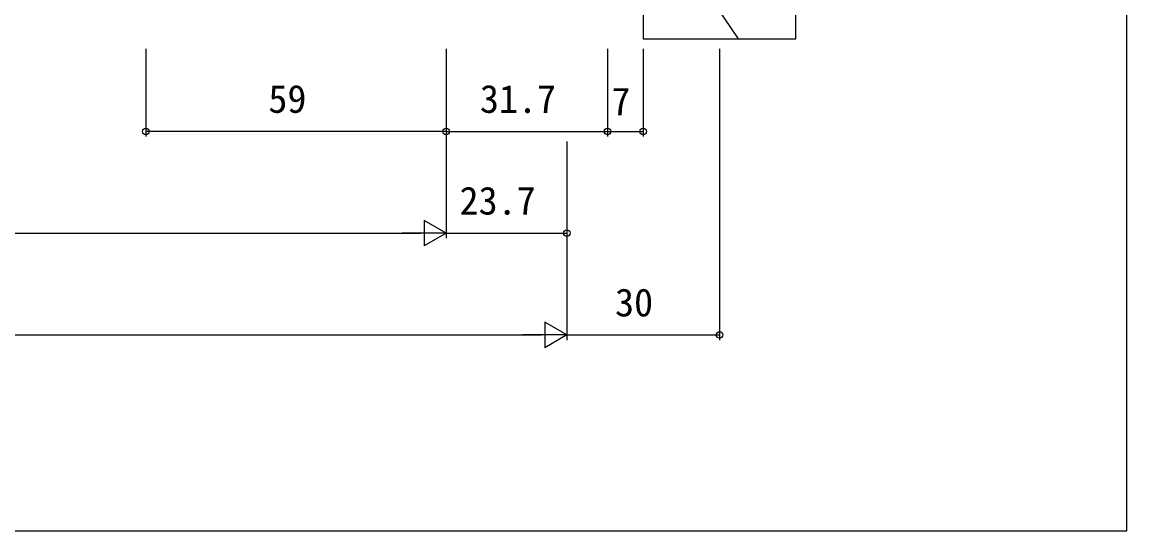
# Model space of a CAD drawing. Units: millimetres, scale not verified. Extents: x -437 to 438, y -331 to 329.
# Drawn here: x 221.1 to 438.1, y -331.2 to -231.2 of the extents above; entities that cross this region are included whole.
import ezdxf
from ezdxf.enums import TextEntityAlignment as Align

# ---------------------------------------------------------------- set-up
doc = ezdxf.new("R2010")
doc.units = ezdxf.units.MM
doc.header["$LTSCALE"] = 2
for name, color, linetype in [('0-7_YKK_D', 6, 'Continuous'), ('0-8_YKK_ZWAK', 7, 'Continuous'), ('0-9_YSS_K', 3, 'Continuous'), ('0-A_YSS_KE', 3, 'Continuous')]:
    doc.layers.add(name, color=color, linetype=linetype)
doc.styles.add('ＭＳ ゴシック', font='')
doc.styles.get('ＭＳ ゴシック').set_extended_font_data('MS Gothic')

msp = doc.modelspace()

# ---------------------------------------------------------------- linework, layer by layer
at = {"layer": '0-7_YKK_D'}
for p, q in [((245.4, -236.5), (245.4, -253.7)), ((304.4, -236.5), (304.4, -253.7)), ((304.4, -236.5), (304.4, -273.7)), ((304.4, -236.5), (304.4, -273.7)), ((304.4, -236.5), (304.4, -253.7)), ((336.1, -236.5), (336.1, -253.7)), ((336.1, -236.5), (336.1, -253.7)), ((343.1, -236.5), (343.1, -253.7)), ((358.1, -236.5), (358.1, -293.7)), ((304.4, -252.7), (245.4, -252.7)), ((304.4, -252.7), (336.1, -252.7)), ((336.1, -252.7), (343.1, -252.7)), ((328.1, -254.7), (328.1, -273.7)), ((328.1, -254.7), (328.1, -293.7)), ((328.1, -254.7), (328.1, -293.7)), ((304.4, -272.7), (300.07, -270.2)), ((300.07, -270.2), (300.07, -275.2)), ((-10.6, -272.7), (299.4, -272.7)), ((304.4, -272.7), (295.74, -272.7)), ((304.4, -272.7), (300.07, -275.2)), ((304.4, -272.7), (328.1, -272.7)), ((328.1, -292.7), (323.77, -290.2)), ((323.77, -290.2), (323.77, -295.2)), ((-34.3, -292.7), (323.1, -292.7)), ((328.1, -292.7), (319.44, -292.7)), ((328.1, -292.7), (323.77, -295.2)), ((328.1, -292.7), (358.1, -292.7))]:
    msp.add_line(p, q, dxfattribs=at)
for centre in [(245.4, -252.7), (304.4, -252.7), (304.4, -252.7), (336.1, -252.7), (336.1, -252.7), (343.1, -252.7), (328.1, -272.7), (358.1, -292.7)]:
    msp.add_circle(centre, 0.637, dxfattribs=at)
at = {"layer": '0-8_YKK_ZWAK'}
msp.add_lwpolyline([(-436.9, -331.2), (438.1, -331.2), (438.1, 293.8)], dxfattribs=at)
at = {"layer": '0-9_YSS_K'}
msp.add_line((343.1, -206.867), (361.753, -234.5), dxfattribs=at)
at = {"layer": '0-A_YSS_KE'}
for p, q in [((343.1, -204.5), (343.1, -234.5)), ((373.1, -234.5), (373.1, -212.5)), ((343.1, -234.5), (373.1, -234.5))]:
    msp.add_line(p, q, dxfattribs=at)

# ---------------------------------------------------------------- texts
at = {"layer": '0-7_YKK_D', "style": 'ＭＳ ゴシック'}
for s, p in [('59', (269.467, -250.7)), ('31.7', (311.024, -250.7)), ('7', (336.851, -251.2)), ('23.7', (307.024, -270.7)), ('30', (337.56, -290.7))]:
    msp.add_text(s, height=5.499, dxfattribs=at).set_placement(p, align=Align.BOTTOM_LEFT)

doc.saveas('drawing.dxf')
